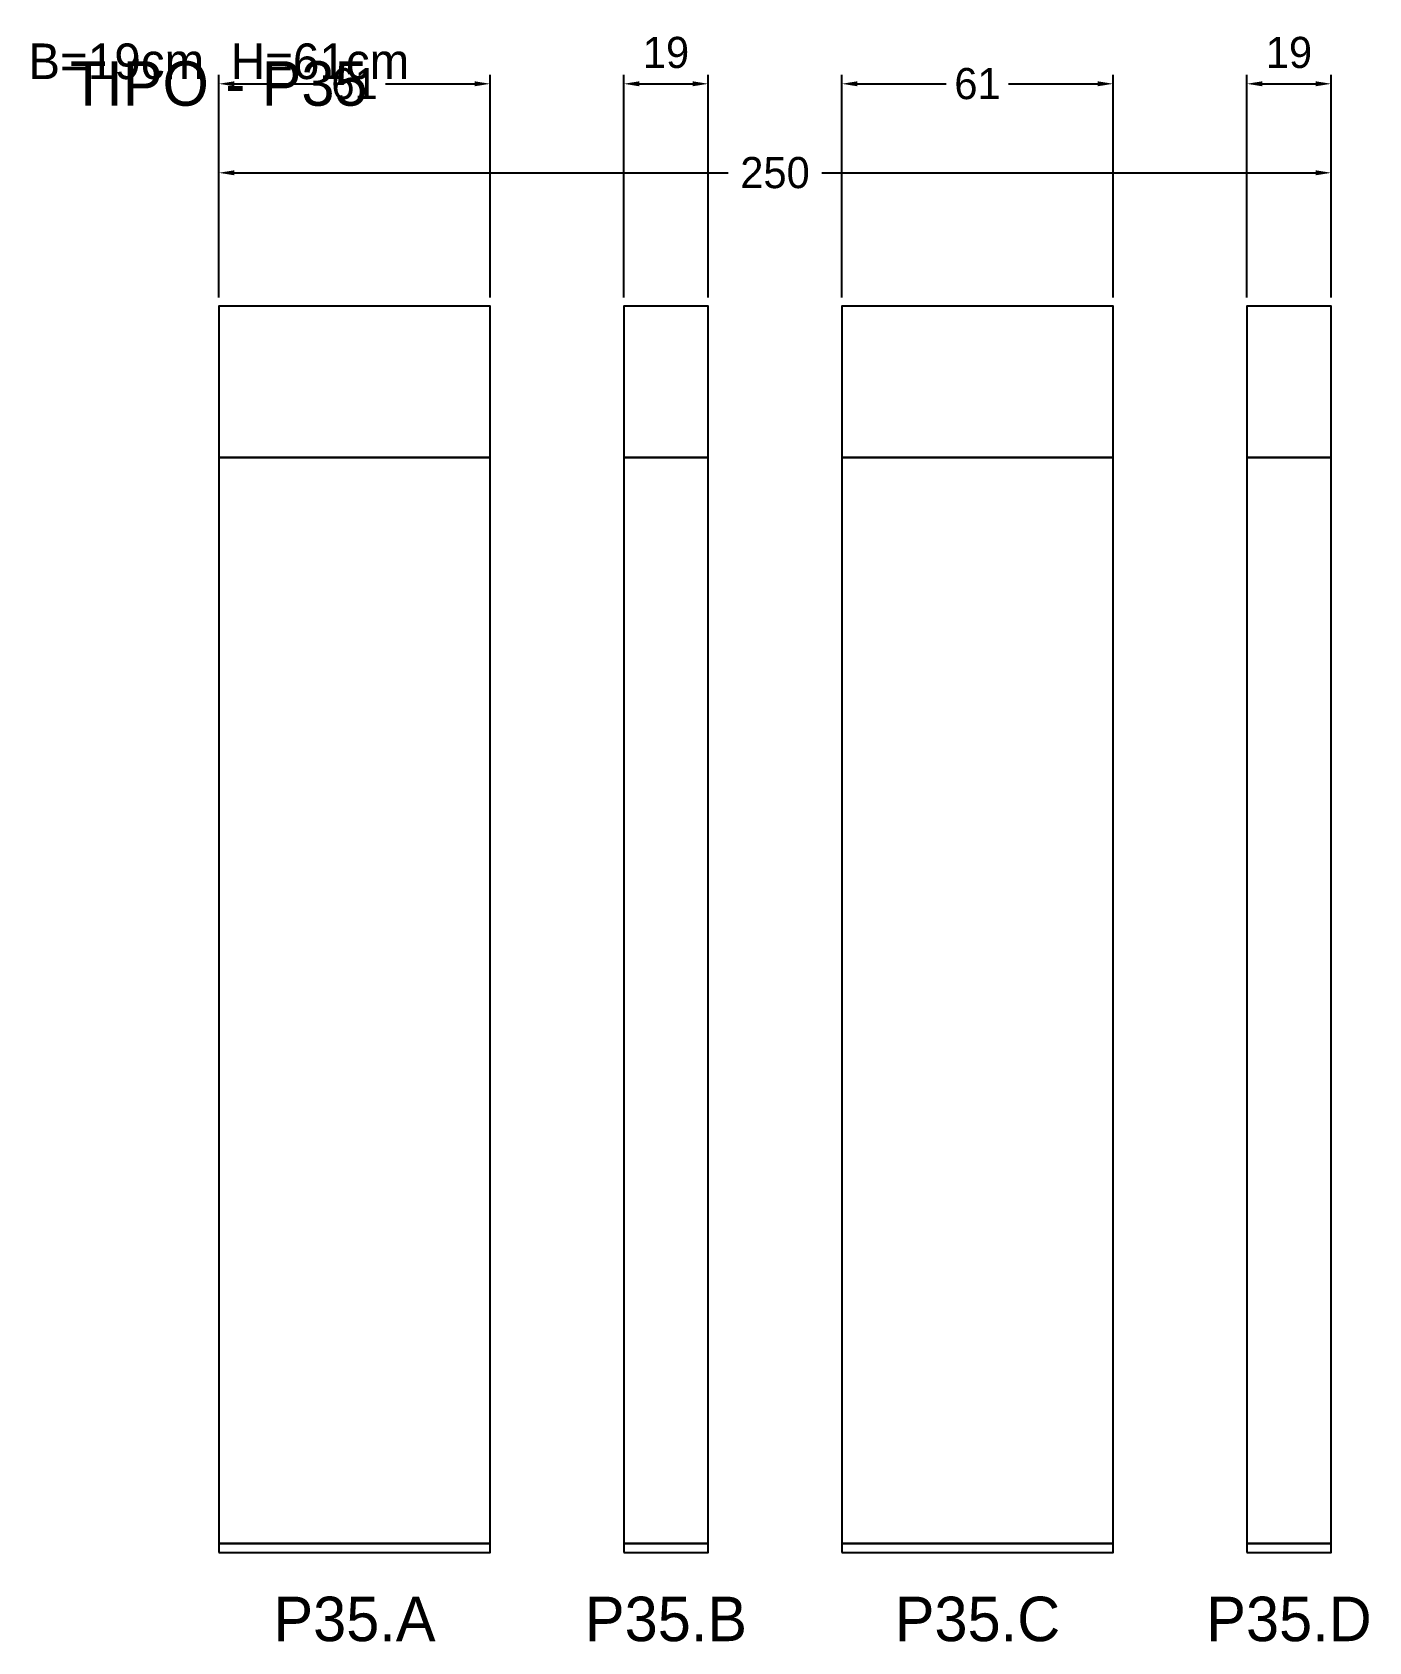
# Model space of a CAD drawing. Header units: metres. Extents: x -42 to 258, y -20 to 342.
import ezdxf

# ---------------------------------------------------------------- set-up
doc = ezdxf.new("R2010")
doc.units = ezdxf.units.M
for name, color, linetype in [('COTA', 3, 'Continuous'), ('Cota Secao (2x)', 3, 'Continuous'), ('NOMENCLATURA', 1, 'Continuous'), ('Paineis', 7, 'Continuous'), ('Texto Secao', 2, 'Continuous')]:
    doc.layers.add(name, color=color, linetype=linetype)
doc.dimstyles.new('COTA', dxfattribs={"dimtxt": 7, "dimasz": 3.5, "dimexe": 2, "dimexo": 2, "dimgap": 1.5, "dimtad": 1, "dimdec": 1, "dimcen": 2.5, "dimclrd": 3, "dimclre": 3, "dimclrt": 3, "dimazin": 3, "dimtfac": 1, "dimtmove": 0, "dimatfit": 3})

# ---------------------------------------------------------------- blocks, each defined once
blk = doc.blocks.new('_CLOSEDFILLED')
at = {"color": 0, "linetype": 'BYBLOCK'}
blk.add_solid([(-1, 0.16), (0, 0), (-1, -0.16)], dxfattribs=at)
blk = doc.blocks.new('*D1')
at = {"color": 3}
for p, q in [((0, 282), (0, 312)), ((250, 282), (250, 312)), ((3.5, 310), (114.5, 310)), ((135.5, 310), (246.5, 310))]:
    blk.add_line(p, q, dxfattribs=at)
at = {"layer": 'Defpoints'}
for p in [(0, 310), (0, 280), (250, 280)]:
    blk.add_point(p, dxfattribs=at)
at = {"layer": 'COTA', "color": 3, "xscale": 3.5, "yscale": 3.5, "rotation": 180}
blk.add_blockref('_CLOSEDFILLED', (0, 310), dxfattribs=at)
at = {"layer": 'COTA', "color": 3, "xscale": 3.5, "yscale": 3.5}
blk.add_blockref('_CLOSEDFILLED', (250, 310), dxfattribs=at)
at = {"layer": 'COTA', "color": 3, "insert": (125, 310), "char_height": 7, "attachment_point": 5}
blk.add_mtext('250', dxfattribs=at)
blk = doc.blocks.new('*D2')
at = {"color": 3}
for p, q in [((0, 282), (0, 332)), ((3.5, 330), (23.5, 330)), ((37.5, 330), (57.5, 330)), ((61, 282), (61, 332))]:
    blk.add_line(p, q, dxfattribs=at)
at = {"layer": 'Defpoints'}
for p in [(0, 330), (0, 280), (61, 280)]:
    blk.add_point(p, dxfattribs=at)
at = {"layer": 'COTA', "color": 3, "xscale": 3.5, "yscale": 3.5, "rotation": 180}
blk.add_blockref('_CLOSEDFILLED', (0, 330), dxfattribs=at)
at = {"layer": 'COTA', "color": 3, "xscale": 3.5, "yscale": 3.5}
blk.add_blockref('_CLOSEDFILLED', (61, 330), dxfattribs=at)
at = {"layer": 'COTA', "color": 3, "insert": (30.5, 330), "char_height": 7, "attachment_point": 5}
blk.add_mtext('61', dxfattribs=at)
blk = doc.blocks.new('*D3')
at = {"color": 3}
for p, q in [((91, 282), (91, 332)), ((94.5, 330), (106.5, 330)), ((110, 282), (110, 332))]:
    blk.add_line(p, q, dxfattribs=at)
at = {"layer": 'Defpoints'}
for p in [(91, 330), (91, 280), (110, 280)]:
    blk.add_point(p, dxfattribs=at)
at = {"layer": 'COTA', "color": 3, "xscale": 3.5, "yscale": 3.5, "rotation": 180}
blk.add_blockref('_CLOSEDFILLED', (91, 330), dxfattribs=at)
at = {"layer": 'COTA', "color": 3, "xscale": 3.5, "yscale": 3.5}
blk.add_blockref('_CLOSEDFILLED', (110, 330), dxfattribs=at)
at = {"layer": 'COTA', "color": 3, "insert": (100.5, 337), "char_height": 7, "attachment_point": 5}
blk.add_mtext('19', dxfattribs=at)
blk = doc.blocks.new('*D4')
at = {"color": 3}
for p, q in [((140, 282), (140, 332)), ((143.5, 330), (163.5, 330)), ((177.5, 330), (197.5, 330)), ((201, 282), (201, 332))]:
    blk.add_line(p, q, dxfattribs=at)
at = {"layer": 'Defpoints'}
for p in [(140, 330), (140, 280), (201, 280)]:
    blk.add_point(p, dxfattribs=at)
at = {"layer": 'COTA', "color": 3, "xscale": 3.5, "yscale": 3.5, "rotation": 180}
blk.add_blockref('_CLOSEDFILLED', (140, 330), dxfattribs=at)
at = {"layer": 'COTA', "color": 3, "xscale": 3.5, "yscale": 3.5}
blk.add_blockref('_CLOSEDFILLED', (201, 330), dxfattribs=at)
at = {"layer": 'COTA', "color": 3, "insert": (170.5, 330), "char_height": 7, "attachment_point": 5}
blk.add_mtext('61', dxfattribs=at)
blk = doc.blocks.new('*D5')
at = {"color": 3}
for p, q in [((231, 282), (231, 332)), ((234.5, 330), (246.5, 330)), ((250, 282), (250, 332))]:
    blk.add_line(p, q, dxfattribs=at)
at = {"layer": 'Defpoints'}
for p in [(231, 330), (231, 280), (250, 280)]:
    blk.add_point(p, dxfattribs=at)
at = {"layer": 'COTA', "color": 3, "xscale": 3.5, "yscale": 3.5, "rotation": 180}
blk.add_blockref('_CLOSEDFILLED', (231, 330), dxfattribs=at)
at = {"layer": 'COTA', "color": 3, "xscale": 3.5, "yscale": 3.5}
blk.add_blockref('_CLOSEDFILLED', (250, 330), dxfattribs=at)
at = {"layer": 'COTA', "color": 3, "insert": (240.5, 337), "char_height": 7, "attachment_point": 5}
blk.add_mtext('19', dxfattribs=at)

msp = doc.modelspace()

# ---------------------------------------------------------------- linework, layer by layer
at = {"layer": 'Paineis'}
for points in [[(0, 246), (61, 246), (61, 280), (0, 280)], [(91, 246), (110, 246), (110, 280), (91, 280)], [(140, 246), (201, 246), (201, 280), (140, 280)], [(231, 246), (250, 246), (250, 280), (231, 280)], [(0, 2), (61, 2), (61, 246), (0, 246)], [(91, 2), (110, 2), (110, 246), (91, 246)], [(140, 2), (201, 2), (201, 246), (140, 246)], [(231, 2), (250, 2), (250, 246), (231, 246)], [(0, 0), (61, 0), (61, 2), (0, 2)], [(91, 0), (110, 0), (110, 2), (91, 2)], [(140, 0), (201, 0), (201, 2), (140, 2)], [(231, 0), (250, 0), (250, 2), (231, 2)]]:
    msp.add_lwpolyline(points, close=True, dxfattribs=at)

# ---------------------------------------------------------------- texts
at = {"layer": 'Cota Secao (2x)', "insert": (0, 335), "char_height": 8, "width": 270, "attachment_point": 5}
msp.add_mtext('B=19cm  H=61cm', dxfattribs=at)
at = {"layer": 'NOMENCLATURA', "insert": (0, 330), "char_height": 10, "width": 300, "attachment_point": 5}
msp.add_mtext('TIPO - P35', dxfattribs=at)
at = {"layer": 'Texto Secao', "char_height": 10, "attachment_point": 5}
for s, insert, width in [('P35.A', (30.5, -15), 81), ('P35.B', (100.5, -15), 39), ('P35.C', (170.5, -15), 81), ('P35.D', (240.5, -15), 39)]:
    msp.add_mtext(s, dxfattribs=dict(at, insert=insert, width=width))

# ---------------------------------------------------------------- dimensions: what is measured, and where the dimension line sits
at = {"layer": 'COTA'}
for base, p1, p2, picture, middle in [((91, 330), (91, 280), (110, 280), '*D3', (100.5, 337)), ((231, 330), (231, 280), (250, 280), '*D5', (240.5, 337)), ((0, 330), (0, 280), (61, 280), '*D2', (30.5, 330)), ((140, 330), (140, 280), (201, 280), '*D4', (170.5, 330)), ((0, 310), (0, 280), (250, 280), '*D1', (125, 310))]:
    dim = msp.add_linear_dim(base=base, p1=p1, p2=p2, dimstyle='COTA', dxfattribs=at)
    dim.commit()
    dim.dimension.update_dxf_attribs({"geometry": picture, "text_midpoint": middle})

doc.saveas('drawing.dxf')
